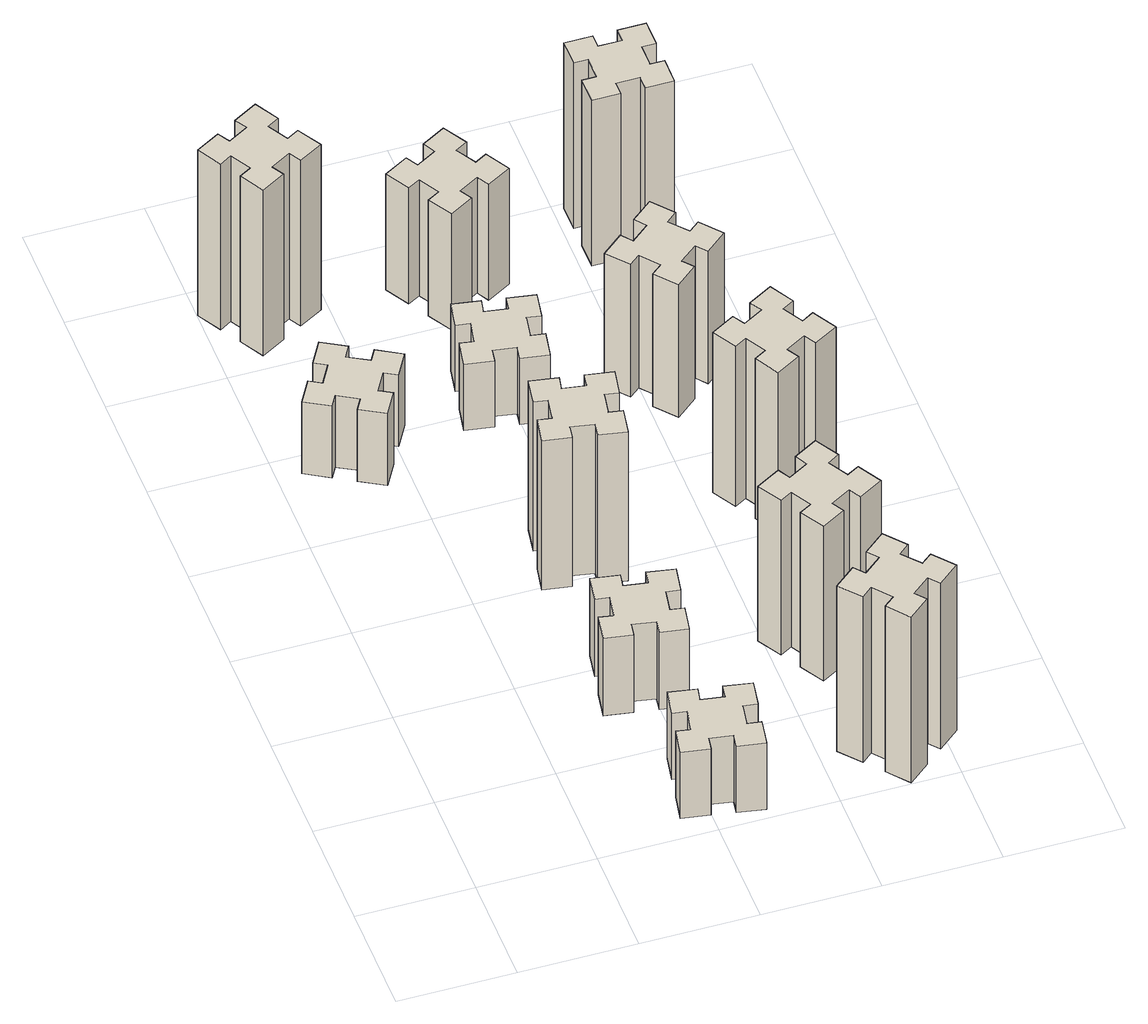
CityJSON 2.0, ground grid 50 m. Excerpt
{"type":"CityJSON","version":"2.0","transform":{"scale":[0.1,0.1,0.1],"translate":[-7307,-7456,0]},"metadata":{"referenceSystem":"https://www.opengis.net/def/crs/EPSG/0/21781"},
"CityObjects":{
"building1":{"type":"Building","attributes":{"class":"1000","function":"1000","usage":"1000","yearOfConstruction":2016,"roofType":"1000","measuredHeight":39,"storeysAboveGround":30,"storeysBelowGround":0},"geometry":[{"type":"Solid","lod":"1","boundaries":[[[[0,1,2,3,4,5,6,7,8,9,10,11,12,13,14,15,16,17,18,19]],[[17,16,20,21]],[[16,15,22,20]],[[15,14,23,22]],[[14,13,24,23]],[[13,12,25,24]],[[12,11,26,25]],[[11,10,27,26]],[[10,9,28,27]],[[9,8,29,28]],[[8,7,30,29]],[[7,6,31,30]],[[6,5,32,31]],[[5,4,33,32]],[[4,3,34,33]],[[3,2,35,34]],[[2,1,36,35]],[[1,0,37,36]],[[0,19,38,37]],[[19,18,39,38]],[[18,17,21,39]],[[24,25,26,27,28,29,30,31,32,33,34,35,36,37,38,39,21,20,22,23]]]]}]},
"building2":{"type":"Building","attributes":{"class":"1000","function":"1000","usage":"1000","yearOfConstruction":2016,"roofType":"1000","measuredHeight":36,"storeysAboveGround":30,"storeysBelowGround":0},"geometry":[{"type":"Solid","lod":"1","boundaries":[[[[40,41,42,43,44,45,46,47,48,49,50,51,52,53,54,55,56,57,58,59]],[[57,56,60,61]],[[56,55,62,60]],[[55,54,63,62]],[[54,53,64,63]],[[53,52,65,64]],[[52,51,66,65]],[[51,50,67,66]],[[50,49,68,67]],[[49,48,69,68]],[[48,47,70,69]],[[47,46,71,70]],[[46,45,72,71]],[[45,44,73,72]],[[44,43,74,73]],[[43,42,75,74]],[[42,41,76,75]],[[41,40,77,76]],[[40,59,78,77]],[[59,58,79,78]],[[58,57,61,79]],[[64,65,66,67,68,69,70,71,72,73,74,75,76,77,78,79,61,60,62,63]]]]}]},
"building3":{"type":"Building","attributes":{"class":"1000","function":"1000","usage":"1000","yearOfConstruction":2016,"roofType":"1000","measuredHeight":90,"storeysAboveGround":30,"storeysBelowGround":0},"geometry":[{"type":"Solid","lod":"1","boundaries":[[[[80,81,82,83,84,85,86,87,88,89,90,91,92,93,94,95,96,97,98,99]],[[97,96,100,101]],[[96,95,102,100]],[[95,94,103,102]],[[94,93,104,103]],[[93,92,105,104]],[[92,91,106,105]],[[91,90,107,106]],[[90,89,108,107]],[[89,88,109,108]],[[88,87,110,109]],[[87,86,111,110]],[[86,85,112,111]],[[85,84,113,112]],[[84,83,114,113]],[[83,82,115,114]],[[82,81,116,115]],[[81,80,117,116]],[[80,99,118,117]],[[99,98,119,118]],[[98,97,101,119]],[[104,105,106,107,108,109,110,111,112,113,114,115,116,117,118,119,101,100,102,103]]]]}]},
"building4":{"type":"Building","attributes":{"class":"1000","function":"1000","usage":"1000","yearOfConstruction":2016,"roofType":"1000","measuredHeight":42,"storeysAboveGround":30,"storeysBelowGround":0},"geometry":[{"type":"Solid","lod":"1","boundaries":[[[[120,121,122,123,124,125,126,127,128,129,130,131,132,133,134,135,136,137,138,139]],[[137,136,140,141]],[[136,135,142,140]],[[135,134,143,142]],[[134,133,144,143]],[[133,132,145,144]],[[132,131,146,145]],[[131,130,147,146]],[[130,129,148,147]],[[129,128,149,148]],[[128,127,150,149]],[[127,126,151,150]],[[126,125,152,151]],[[125,124,153,152]],[[124,123,154,153]],[[123,122,155,154]],[[122,121,156,155]],[[121,120,157,156]],[[120,139,158,157]],[[139,138,159,158]],[[138,137,141,159]],[[144,145,146,147,148,149,150,151,152,153,154,155,156,157,158,159,141,140,142,143]]]]}]},
"building5":{"type":"Building","attributes":{"class":"1000","function":"1000","usage":"1000","yearOfConstruction":2016,"roofType":"1000","measuredHeight":81,"storeysAboveGround":30,"storeysBelowGround":0},"geometry":[{"type":"Solid","lod":"1","boundaries":[[[[160,161,162,163,164,165,166,167,168,169,170,171,172,173,174,175,176,177,178,179]],[[177,176,180,181]],[[176,175,182,180]],[[175,174,183,182]],[[174,173,184,183]],[[173,172,185,184]],[[172,171,186,185]],[[171,170,187,186]],[[170,169,188,187]],[[169,168,189,188]],[[168,167,190,189]],[[167,166,191,190]],[[166,165,192,191]],[[165,164,193,192]],[[164,163,194,193]],[[163,162,195,194]],[[162,161,196,195]],[[161,160,197,196]],[[160,179,198,197]],[[179,178,199,198]],[[178,177,181,199]],[[184,185,186,187,188,189,190,191,192,193,194,195,196,197,198,199,181,180,182,183]]]]}]},
"building6":{"type":"Building","attributes":{"class":"1000","function":"1000","usage":"1000","yearOfConstruction":2016,"roofType":"1000","measuredHeight":36,"storeysAboveGround":30,"storeysBelowGround":0},"geometry":[{"type":"Solid","lod":"1","boundaries":[[[[200,201,202,203,204,205,206,207,208,209,210,211,212,213,214,215,216,217,218,219]],[[217,216,220,221]],[[216,215,222,220]],[[215,214,223,222]],[[214,213,224,223]],[[213,212,225,224]],[[212,211,226,225]],[[211,210,227,226]],[[210,209,228,227]],[[209,208,229,228]],[[208,207,230,229]],[[207,206,231,230]],[[206,205,232,231]],[[205,204,233,232]],[[204,203,234,233]],[[203,202,235,234]],[[202,201,236,235]],[[201,200,237,236]],[[200,219,238,237]],[[219,218,239,238]],[[218,217,221,239]],[[224,225,226,227,228,229,230,231,232,233,234,235,236,237,238,239,221,220,222,223]]]]}]},
"building7":{"type":"Building","attributes":{"class":"1000","function":"1000","usage":"1000","yearOfConstruction":2016,"roofType":"1000","measuredHeight":90,"storeysAboveGround":30,"storeysBelowGround":0},"geometry":[{"type":"Solid","lod":"1","boundaries":[[[[240,241,242,243,244,245,246,247,248,249,250,251,252,253,254,255,256,257,258,259]],[[257,256,260,261]],[[256,255,262,260]],[[255,254,263,262]],[[254,253,264,263]],[[253,252,265,264]],[[252,251,266,265]],[[251,250,267,266]],[[250,249,268,267]],[[249,248,269,268]],[[248,247,270,269]],[[247,246,271,270]],[[246,245,272,271]],[[245,244,273,272]],[[244,243,274,273]],[[243,242,275,274]],[[242,241,276,275]],[[241,240,277,276]],[[240,259,278,277]],[[259,258,279,278]],[[258,257,261,279]],[[264,265,266,267,268,269,270,271,272,273,274,275,276,277,278,279,261,260,262,263]]]]}]},
"building8":{"type":"Building","attributes":{"class":"1000","function":"1000","usage":"1000","yearOfConstruction":2016,"roofType":"1000","measuredHeight":63,"storeysAboveGround":30,"storeysBelowGround":0},"geometry":[{"type":"Solid","lod":"1","boundaries":[[[[280,281,282,283,284,285,286,287,288,289,290,291,292,293,294,295,296,297,298,299]],[[297,296,300,301]],[[296,295,302,300]],[[295,294,303,302]],[[294,293,304,303]],[[293,292,305,304]],[[292,291,306,305]],[[291,290,307,306]],[[290,289,308,307]],[[289,288,309,308]],[[288,287,310,309]],[[287,286,311,310]],[[286,285,312,311]],[[285,284,313,312]],[[284,283,314,313]],[[283,282,315,314]],[[282,281,316,315]],[[281,280,317,316]],[[280,299,318,317]],[[299,298,319,318]],[[298,297,301,319]],[[304,305,306,307,308,309,310,311,312,313,314,315,316,317,318,319,301,300,302,303]]]]}]},
"building9":{"type":"Building","attributes":{"class":"1000","function":"1000","usage":"1000","yearOfConstruction":2016,"roofType":"1000","measuredHeight":84,"storeysAboveGround":30,"storeysBelowGround":0},"geometry":[{"type":"Solid","lod":"1","boundaries":[[[[320,321,322,323,324,325,326,327,328,329,330,331,332,333,334,335,336,337,338,339]],[[337,336,340,341]],[[336,335,342,340]],[[335,334,343,342]],[[334,333,344,343]],[[333,332,345,344]],[[332,331,346,345]],[[331,330,347,346]],[[330,329,348,347]],[[329,328,349,348]],[[328,327,350,349]],[[327,326,351,350]],[[326,325,352,351]],[[325,324,353,352]],[[324,323,354,353]],[[323,322,355,354]],[[322,321,356,355]],[[321,320,357,356]],[[320,339,358,357]],[[339,338,359,358]],[[338,337,341,359]],[[344,345,346,347,348,349,350,351,352,353,354,355,356,357,358,359,341,340,342,343]]]]}]},
"building10":{"type":"Building","attributes":{"class":"1000","function":"1000","usage":"1000","yearOfConstruction":2016,"roofType":"1000","measuredHeight":87,"storeysAboveGround":30,"storeysBelowGround":0},"geometry":[{"type":"Solid","lod":"1","boundaries":[[[[360,361,362,363,364,365,366,367,368,369,370,371,372,373,374,375,376,377,378,379]],[[377,376,380,381]],[[376,375,382,380]],[[375,374,383,382]],[[374,373,384,383]],[[373,372,385,384]],[[372,371,386,385]],[[371,370,387,386]],[[370,369,388,387]],[[369,368,389,388]],[[368,367,390,389]],[[367,366,391,390]],[[366,365,392,391]],[[365,364,393,392]],[[364,363,394,393]],[[363,362,395,394]],[[362,361,396,395]],[[361,360,397,396]],[[360,379,398,397]],[[379,378,399,398]],[[378,377,381,399]],[[384,385,386,387,388,389,390,391,392,393,394,395,396,397,398,399,381,380,382,383]]]]}]},
"building11":{"type":"Building","attributes":{"class":"1000","function":"1000","usage":"1000","yearOfConstruction":2016,"roofType":"1000","measuredHeight":72,"storeysAboveGround":30,"storeysBelowGround":0},"geometry":[{"type":"Solid","lod":"1","boundaries":[[[[400,401,402,403,404,405,406,407,408,409,410,411,412,413,414,415,416,417,418,419]],[[417,416,420,421]],[[416,415,422,420]],[[415,414,423,422]],[[414,413,424,423]],[[413,412,425,424]],[[412,411,426,425]],[[411,410,427,426]],[[410,409,428,427]],[[409,408,429,428]],[[408,407,430,429]],[[407,406,431,430]],[[406,405,432,431]],[[405,404,433,432]],[[404,403,434,433]],[[403,402,435,434]],[[402,401,436,435]],[[401,400,437,436]],[[400,419,438,437]],[[419,418,439,438]],[[418,417,421,439]],[[424,425,426,427,428,429,430,431,432,433,434,435,436,437,438,439,421,420,422,423]]]]}]},
"building12":{"type":"Building","attributes":{"class":"1000","function":"1000","usage":"1000","yearOfConstruction":2016,"roofType":"1000","measuredHeight":90,"storeysAboveGround":30,"storeysBelowGround":0},"geometry":[{"type":"Solid","lod":"1","boundaries":[[[[440,441,442,443,444,445,446,447,448,449,450,451,452,453,454,455,456,457,458,459]],[[457,456,460,461]],[[456,455,462,460]],[[455,454,463,462]],[[454,453,464,463]],[[453,452,465,464]],[[452,451,466,465]],[[451,450,467,466]],[[450,449,468,467]],[[449,448,469,468]],[[448,447,470,469]],[[447,446,471,470]],[[446,445,472,471]],[[445,444,473,472]],[[444,443,474,473]],[[443,442,475,474]],[[442,441,476,475]],[[441,440,477,476]],[[440,459,478,477]],[[459,458,479,478]],[[458,457,461,479]],[[464,465,466,467,468,469,470,471,472,473,474,475,476,477,478,479,461,460,462,463]]]]}]}
},
"vertices":[
[406,2367,0],[456,2454,0],[508,2424,0],[568,2528,0],[464,2588,0],[434,2536,0],[347,2586,0],[377,2638,0],[273,2698,0],[213,2594,0],[265,2564,0],[215,2477,0],[163,2507,0],[103,2403,0],[207,2343,0],[237,2395,0],[324,2345,0],[294,2293,0],[398,2233,0],[458,2337,0],[324,2345,390],[294,2293,390],[237,2395,390],[207,2343,390],[103,2403,390],[163,2507,390],[215,2477,390],[265,2564,390],[213,2594,390],[273,2698,390],[377,2638,390],[347,2586,390],[434,2536,390],[464,2588,390],[568,2528,390],[508,2424,390],[456,2454,390],[406,2367,390],[458,2337,390],[398,2233,390],
[976,314,0],[958,215,0],[899,226,0],[878,107,0],[997,87,0],[1007,146,0],[1105,128,0],[1095,69,0],[1213,48,0],[1234,167,0],[1175,177,0],[1192,275,0],[1251,265,0],[1272,383,0],[1154,404,0],[1144,345,0],[1045,362,0],[1056,421,0],[937,442,0],[917,324,0],[1045,362,360],[1056,421,360],[1144,345,360],[1154,404,360],[1272,383,360],[1251,265,360],[1192,275,360],[1175,177,360],[1234,167,360],[1213,48,360],[1095,69,360],[1105,128,360],[1007,146,360],[997,87,360],[878,107,360],[899,226,360],[958,215,360],[976,314,360],[917,324,360],[937,442,360],
[224,3426,0],[137,3376,0],[107,3428,0],[3,3368,0],[63,3264,0],[115,3294,0],[165,3207,0],[113,3177,0],[173,3073,0],[277,3133,0],[247,3185,0],[334,3235,0],[364,3183,0],[468,3243,0],[408,3347,0],[356,3317,0],[306,3404,0],[358,3434,0],[298,3538,0],[194,3478,0],[306,3404,900],[358,3434,900],[356,3317,900],[408,3347,900],[468,3243,900],[364,3183,900],[334,3235,900],[247,3185,900],[277,3133,900],[173,3073,900],[113,3177,900],[165,3207,900],[115,3294,900],[63,3264,900],[3,3368,900],[107,3428,900],[137,3376,900],[224,3426,900],[194,3478,900],[298,3538,900],
[876,954,0],[858,855,0],[799,866,0],[778,747,0],[897,727,0],[907,786,0],[1005,768,0],[995,709,0],[1113,688,0],[1134,807,0],[1075,817,0],[1092,915,0],[1151,905,0],[1172,1023,0],[1054,1044,0],[1044,985,0],[945,1002,0],[956,1061,0],[837,1082,0],[817,964,0],[945,1002,420],[956,1061,420],[1044,985,420],[1054,1044,420],[1172,1023,420],[1151,905,420],[1092,915,420],[1075,817,420],[1134,807,420],[1113,688,420],[995,709,420],[1005,768,420],[907,786,420],[897,727,420],[778,747,420],[799,866,420],[858,855,420],[876,954,420],[817,964,420],[837,1082,420],
[907,1526,0],[1005,1508,0],[995,1449,0],[1113,1428,0],[1134,1547,0],[1075,1557,0],[1092,1655,0],[1151,1645,0],[1172,1763,0],[1054,1784,0],[1044,1725,0],[945,1742,0],[956,1801,0],[837,1822,0],[817,1704,0],[876,1694,0],[858,1595,0],[799,1606,0],[778,1487,0],[897,1467,0],[858,1595,810],[799,1606,810],[876,1694,810],[817,1704,810],[837,1822,810],[956,1801,810],[945,1742,810],[1044,1725,810],[1054,1784,810],[1172,1763,810],[1151,1645,810],[1092,1655,810],[1075,1557,810],[1134,1547,810],[1113,1428,810],[995,1449,810],[1005,1508,810],[907,1526,810],[897,1467,810],[778,1487,810],
[1044,2665,0],[945,2682,0],[956,2741,0],[837,2762,0],[817,2644,0],[876,2634,0],[858,2535,0],[799,2546,0],[778,2427,0],[897,2407,0],[907,2466,0],[1005,2448,0],[995,2389,0],[1113,2368,0],[1134,2487,0],[1075,2497,0],[1092,2595,0],[1151,2585,0],[1172,2703,0],[1054,2724,0],[1092,2595,360],[1151,2585,360],[1075,2497,360],[1134,2487,360],[1113,2368,360],[995,2389,360],[1005,2448,360],[907,2466,360],[897,2407,360],[778,2427,360],[799,2546,360],[858,2535,360],[876,2634,360],[817,2644,360],[837,2762,360],[956,2741,360],[945,2682,360],[1044,2665,360],[1054,2724,360],[1172,2703,360],
[1848,129,0],[1924,193,0],[1963,147,0],[2055,224,0],[1978,316,0],[1932,278,0],[1867,354,0],[1913,393,0],[1836,485,0],[1744,408,0],[1783,362,0],[1706,297,0],[1668,343,0],[1576,266,0],[1653,174,0],[1699,213,0],[1763,136,0],[1717,98,0],[1794,6,0],[1886,83,0],[1763,136,900],[1717,98,900],[1699,213,900],[1653,174,900],[1576,266,900],[1668,343,900],[1706,297,900],[1783,362,900],[1744,408,900],[1836,485,900],[1913,393,900],[1867,354,900],[1932,278,900],[1978,316,900],[2055,224,900],[1963,147,900],[1924,193,900],[1848,129,900],[1886,83,900],[1794,6,900],
[1096,3217,0],[1046,3304,0],[1098,3334,0],[1038,3438,0],[934,3378,0],[964,3326,0],[877,3276,0],[847,3328,0],[743,3268,0],[803,3164,0],[855,3194,0],[905,3107,0],[853,3077,0],[913,2973,0],[1017,3033,0],[987,3085,0],[1074,3135,0],[1104,3083,0],[1208,3143,0],[1148,3247,0],[1074,3135,630],[1104,3083,630],[987,3085,630],[1017,3033,630],[913,2973,630],[853,3077,630],[905,3107,630],[855,3194,630],[803,3164,630],[743,3268,630],[847,3328,630],[877,3276,630],[964,3326,630],[934,3378,630],[1038,3438,630],[1098,3334,630],[1046,3304,630],[1096,3217,630],[1148,3247,630],[1208,3143,630],
[1595,874,0],[1645,787,0],[1593,757,0],[1653,653,0],[1757,713,0],[1727,765,0],[1814,815,0],[1844,763,0],[1948,823,0],[1888,927,0],[1836,897,0],[1786,984,0],[1838,1014,0],[1778,1118,0],[1674,1058,0],[1704,1006,0],[1617,956,0],[1587,1008,0],[1483,948,0],[1543,844,0],[1617,956,840],[1587,1008,840],[1704,1006,840],[1674,1058,840],[1778,1118,840],[1838,1014,840],[1786,984,840],[1836,897,840],[1888,927,840],[1948,823,840],[1844,763,840],[1814,815,840],[1727,765,840],[1757,713,840],[1653,653,840],[1593,757,840],[1645,787,840],[1595,874,840],[1543,844,840],[1483,948,840],
[1936,1737,0],[1886,1824,0],[1938,1854,0],[1878,1958,0],[1774,1898,0],[1804,1846,0],[1717,1796,0],[1687,1848,0],[1583,1788,0],[1643,1684,0],[1695,1714,0],[1745,1627,0],[1693,1597,0],[1753,1493,0],[1857,1553,0],[1827,1605,0],[1914,1655,0],[1944,1603,0],[2048,1663,0],[1988,1767,0],[1914,1655,870],[1944,1603,870],[1827,1605,870],[1857,1553,870],[1753,1493,870],[1693,1597,870],[1745,1627,870],[1695,1714,870],[1643,1684,870],[1583,1788,870],[1687,1848,870],[1717,1796,870],[1804,1846,870],[1774,1898,870],[1878,1958,870],[1938,1854,870],[1886,1824,870],[1936,1737,870],[1988,1767,870],[2048,1663,870],
[1499,2433,0],[1563,2356,0],[1517,2318,0],[1594,2226,0],[1686,2303,0],[1648,2349,0],[1724,2413,0],[1763,2367,0],[1855,2444,0],[1778,2536,0],[1732,2498,0],[1667,2574,0],[1713,2613,0],[1636,2705,0],[1544,2628,0],[1583,2582,0],[1506,2517,0],[1468,2563,0],[1376,2486,0],[1453,2394,0],[1506,2517,720],[1468,2563,720],[1583,2582,720],[1544,2628,720],[1636,2705,720],[1713,2613,720],[1667,2574,720],[1732,2498,720],[1778,2536,720],[1855,2444,720],[1763,2367,720],[1724,2413,720],[1648,2349,720],[1686,2303,720],[1594,2226,720],[1517,2318,720],[1563,2356,720],[1499,2433,720],[1453,2394,720],[1376,2486,720],
[1665,3195,0],[1765,3195,0],[1765,3135,0],[1885,3135,0],[1885,3255,0],[1825,3255,0],[1825,3355,0],[1885,3355,0],[1885,3475,0],[1765,3475,0],[1765,3415,0],[1665,3415,0],[1665,3475,0],[1545,3475,0],[1545,3355,0],[1605,3355,0],[1605,3255,0],[1545,3255,0],[1545,3135,0],[1665,3135,0],[1605,3255,900],[1545,3255,900],[1605,3355,900],[1545,3355,900],[1545,3475,900],[1665,3475,900],[1665,3415,900],[1765,3415,900],[1765,3475,900],[1885,3475,900],[1885,3355,900],[1825,3355,900],[1825,3255,900],[1885,3255,900],[1885,3135,900],[1765,3135,900],[1765,3195,900],[1665,3195,900],[1665,3135,900],[1545,3135,900]
]}
